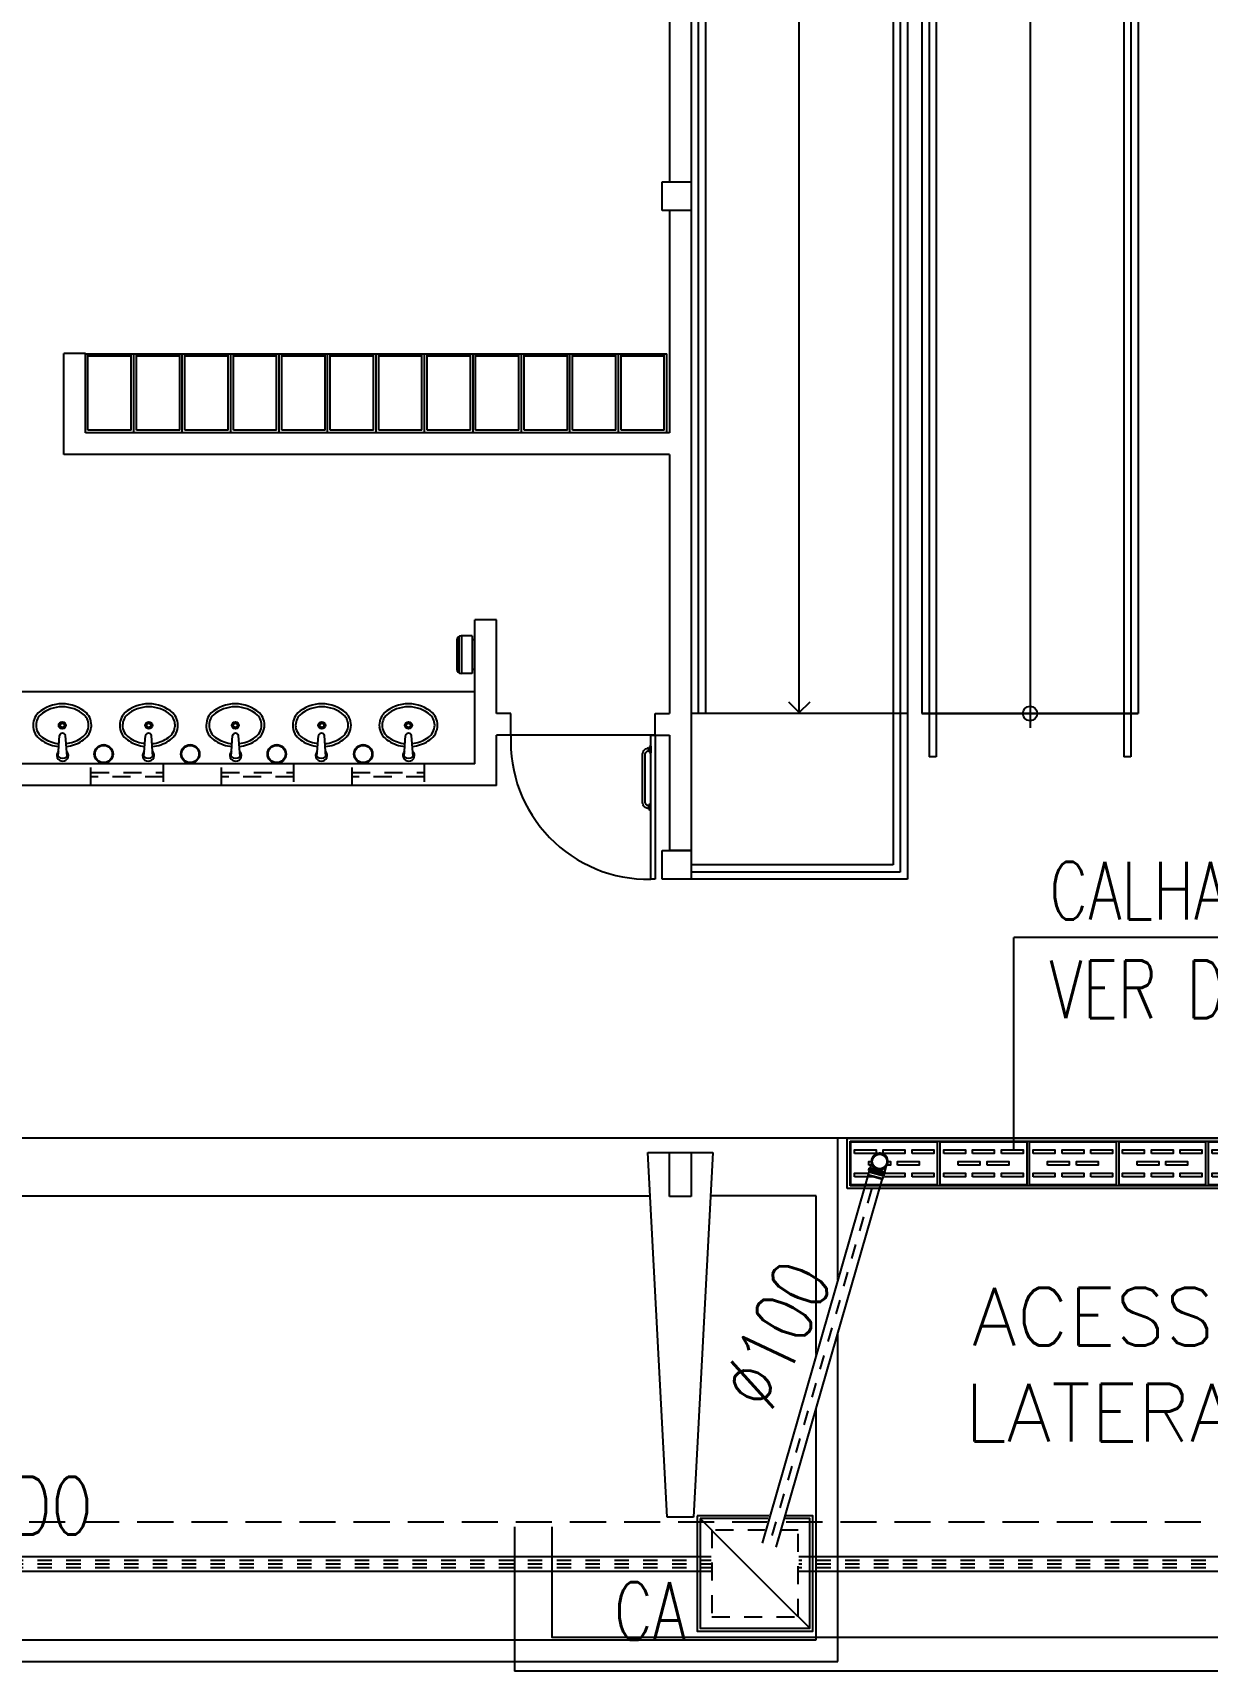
# Model space of a CAD drawing. Header units: inches. Extents: x 542650 to 544515, y 9574150 to 9574595.
# Drawn here: x 542795.55 to 542803.69, y 9574225.15 to 9574236.51 of the extents above; entities that cross this region are included whole.
import ezdxf
from ezdxf.enums import TextEntityAlignment as Align

# ---------------------------------------------------------------- set-up
doc = ezdxf.new("R2010")
doc.units = ezdxf.units.IN
doc.header["$MEASUREMENT"] = 0
for name, pattern in [('ACAD_ISO07W100', [3, 0, -3]), ('DASHDOT', [1, 0.5, -0.25, 0, -0.25]), ('HIDDEN', [0.375, 0.25, -0.125]), ('HIDDEN2', [0.1875, 0.125, -0.0625])]:
    doc.linetypes.add(name, pattern=pattern)
for name, color, linetype in [('EIXO', 8, 'Continuous'), ('I-ARQ', 8, 'Continuous'), ('I-NORMO_ARQ', 8, 'Continuous'), ('I-NORMO_INST', 4, 'Continuous'), ('I-PLUVIAL', 90, 'Continuous'), ('TINTERNO', 8, 'Continuous')]:
    doc.layers.add(name, color=color, linetype=linetype)
doc.styles.add('25', font='ROMANS.SHX', dxfattribs={"width": 0.7, "height": 0.05})
doc.styles.add('50', font='ROMANS.SHX', dxfattribs={"width": 0.7, "height": 0.1})
doc.styles.add('ROMANS', font='romans', dxfattribs={"height": 0.2})

# ---------------------------------------------------------------- blocks, each defined once
blk = doc.blocks.new('_Open90')
at = {"color": 0, "linetype": 'ByBlock', "lineweight": -2}
for p, q in [((0, 0), (-1, 0)), ((-0.5, 0.5), (0, 0)), ((0, 0), (-0.5, -0.5))]:
    blk.add_line(p, q, dxfattribs=at)
blk = doc.blocks.new('*U49')
at = {"color": 2}
blk.add_wipeout([(-58.931, 0.053), (1.716, 0.053), (1.716, -0.053), (-58.931, -0.053)], dxfattribs=at)
for p, q in [((-58.931, 0.05), (1.716, 0.05)), ((-58.931, -0.05), (1.716, -0.05))]:
    blk.add_line(p, q)
at = {"color": 8, "linetype": 'ACAD_ISO07W100', "ltscale": 0.01}
for p, q in [((-58.931, 0.026), (1.716, 0.026)), ((-58.931, 0), (1.716, 0)), ((-58.931, -0.026), (1.716, -0.026))]:
    blk.add_line(p, q, dxfattribs=at)
blk = doc.blocks.new('CA')
at = {"color": 2, "ltscale": 0.5}
blk.add_wipeout([(-0.302, 0.29575), (-0.302, -0.30825), (0.302, -0.30825), (0.302, 0.29575)], dxfattribs=at)
at = {"color": 8, "ltscale": 0.5}
blk.add_line((-0.38, 0.37375), (0.38, -0.38625), dxfattribs=at)
at = {"ltscale": 0.5}
blk.add_lwpolyline([(-0.4, 0.39375), (-0.4, -0.40625), (0.4, -0.40625), (0.4, 0.39375)], close=True, dxfattribs=at)
at = {"color": 8, "ltscale": 0.5}
blk.add_lwpolyline([(-0.38, 0.37375), (-0.38, -0.38625), (0.38, -0.38625), (0.38, 0.37375)], close=True, dxfattribs=at)
at = {"color": 8, "linetype": 'HIDDEN', "ltscale": 0.5}
blk.add_lwpolyline([(-0.3, 0.29375), (-0.3, -0.30625), (0.3, -0.30625), (0.3, 0.29375)], close=True, dxfattribs=at)
blk = doc.blocks.new('*U123')
at = {"color": 2}
blk.add_wipeout([(0.05, -0.028), (-1.307, -2.442), (-1.406, -2.387), (-0.05, 0.028)], dxfattribs=at)
for p, q in [((-0.044, 0.024), (-1.4, -2.39)), ((0.044, -0.024), (-1.313, -2.439))]:
    blk.add_line(p, q)
at = {"layer": 'EIXO', "linetype": 'DASHDOT', "ltscale": 0.01}
blk.add_line((0, 0), (-1.356, -2.414), dxfattribs=at)
blk = doc.blocks.new('A$C162F389C')
at = {"layer": 'I-PLUVIAL'}
for p, q in [((0.3, 0.6), (0, 0.6)), ((0, 0.6), (0, 0)), ((0.3, 0), (0.3, 0.6)), ((0, 0), (0.3, 0))]:
    blk.add_line(p, q, dxfattribs=at)
for points in [[(0.081, 0.575), (0.056, 0.575), (0.056, 0.425), (0.081, 0.425)], [(0.244, 0.575), (0.219, 0.575), (0.219, 0.425), (0.244, 0.425)], [(0.163, 0.475), (0.138, 0.475), (0.138, 0.325), (0.163, 0.325)], [(0.081, 0.375), (0.056, 0.375), (0.056, 0.225), (0.081, 0.225)], [(0.244, 0.375), (0.219, 0.375), (0.219, 0.225), (0.244, 0.225)], [(0.163, 0.275), (0.138, 0.275), (0.138, 0.125), (0.163, 0.125)], [(0.081, 0.175), (0.056, 0.175), (0.056, 0.025), (0.081, 0.025)], [(0.244, 0.175), (0.219, 0.175), (0.219, 0.025), (0.244, 0.025)]]:
    blk.add_lwpolyline(points, close=True, dxfattribs=at)
blk = doc.blocks.new('A$C018D0CBD')
at = {"layer": 'I-ARQ'}
for p, q in [((0.35, 5.61), (0, 5.61)), ((0, 5.61), (0, 1.859)), ((0.33, 5.59), (0.02, 5.59)), ((0.02, 5.59), (0.02, 1.879)), ((0.33, 1.879), (0.33, 5.59)), ((0.35, 1.859), (0.35, 5.61)), ((0.35, 1.859), (0, 1.859)), ((0.33, 1.879), (0.02, 1.879))]:
    blk.add_line(p, q, dxfattribs=at)
at = {"color": 2}
for p in [(0.025, 4.985), (0.025, 4.365), (0.025, 3.745), (0.025, 3.125), (0.025, 2.505), (0.025, 1.885)]:
    blk.add_blockref('A$C162F389C', p, dxfattribs=at)
blk = doc.blocks.new('J90100SR')
at = {"color": 1, "style": '25', "flags": 1}
blk.add_attdef('MARCA', text='', height=0.05, dxfattribs=at).set_placement((0, -0.188), align=Align.CENTER)
at = {"color": 2}
blk.add_wipeout([(0.082, 0.063), (0.082, 0.058), (0.093, 0.058), (0.093, 0.058), (0.113, 0.058), (0.113, 0.053), (0.113, -0.053), (0.113, -0.058), (0.093, -0.058), (0.093, -0.058), (0.082, -0.058), (0.082, -0.063), (0.061, -0.063), (0.061, -0.058), (0.055, -0.058), (0.055, -0.056), (0.028, -0.056), (0.022, -0.059), (0.016, -0.061), (0.005, -0.062), (-0.005, -0.062), (-0.012, -0.061), (-0.023, -0.058), (-0.034, -0.052), (-0.042, -0.046), (-0.047, -0.042), (-0.052, -0.035), (-0.055, -0.03), (-0.058, -0.023), (-0.061, -0.015), (-0.062, -0.008), (-0.063, 0), (-0.062, 0.008), (-0.061, 0.015), (-0.059, 0.021), (-0.056, 0.029), (-0.051, 0.036), (-0.044, 0.044), (-0.036, 0.051), (-0.03, 0.055), (-0.023, 0.058), (-0.016, 0.061), (-0.006, 0.062), (0.003, 0.063), (0.012, 0.062), (0.021, 0.059), (0.028, 0.056), (0.055, 0.056), (0.055, 0.058), (0.061, 0.058), (0.061, 0.063)], dxfattribs=at)
for p, q in [((0.027, 0.051), (0.06, 0.051)), ((0.06, -0.053), (0.06, 0.053)), ((0.06, 0.053), (0.064, 0.053)), ((0.066, 0.057), (0.065, 0.054)), ((0.067, 0.058), (0.077, 0.058)), ((0.067, -0.057), (0.067, 0.057)), ((0.077, -0.057), (0.077, 0.057)), ((0.078, 0.057), (0.078, 0.054)), ((0.079, 0.053), (0.091, 0.053)), ((0.091, 0.053), (0.091, 0.053)), ((0.111, 0.053), (0.091, 0.053)), ((0.111, 0.053), (0.113, 0.051)), ((0.113, -0.051), (0.113, 0.051)), ((0.027, -0.051), (0.06, -0.051)), ((0.06, -0.053), (0.064, -0.053)), ((0.066, -0.057), (0.065, -0.054)), ((0.067, -0.058), (0.077, -0.058)), ((0.078, -0.057), (0.078, -0.054)), ((0.079, -0.053), (0.091, -0.053)), ((0.091, -0.053), (0.091, -0.053)), ((0.091, -0.053), (0.111, -0.053)), ((0.111, -0.053), (0.113, -0.051))]:
    blk.add_line(p, q)
blk.add_circle((0, 0), 0.0533)
for centre, radius, start, end in [((0, 0), 0.0577, 61.785, 298.215), ((0, 0), 0.0577, 298.215, 61.785), ((0.064, 0.054), 0.001, 270, 345), ((0.067, 0.057), 0.001, 90, 165), ((0.077, 0.057), 0.001, 5, 90), ((0.079, 0.054), 0.001, 185, 270), ((0.064, -0.054), 0.001, 15, 90), ((0.067, -0.057), 0.001, 195, 270), ((0.077, -0.057), 0.001, 270, 355), ((0.079, -0.054), 0.001, 90, 175)]:
    blk.add_arc(centre, radius, start, end)
at = {"layer": 'TINTERNO'}
for p, q in [((0.06, -0.051), (0.06, 0.051)), ((0.065, -0.053), (0.065, 0.053)), ((0.078, -0.053), (0.078, 0.053)), ((0.091, 0.053), (0.091, -0.053)), ((0.091, 0.053), (0.091, -0.053)), ((0.111, 0.053), (0.111, -0.053))]:
    blk.add_line(p, q, dxfattribs=at)
blk.add_circle((0, 0), 0.0511, dxfattribs=at)
at = {"color": 1, "style": '25', "flags": 1}
blk.add_attdef('DESCRICAO', text='', height=0.05, dxfattribs=at).set_placement((0, -0.109), align=Align.CENTER)

msp = doc.modelspace()

# ---------------------------------------------------------------- linework, layer by layer
at = {"layer": 'I-ARQ'}
for p, q in [((542803.166, 9574249.738), (542803.166, 9574231.488)), ((542803.166, 9574249.738), (542803.166, 9574231.488)), ((542803.116, 9574249.688), (542803.116, 9574231.488)), ((542803.116, 9574249.688), (542803.116, 9574231.488)), ((542800.166, 9574248.588), (542800.166, 9574231.788)), ((542800.166, 9574248.588), (542800.166, 9574231.788)), ((542800.216, 9574248.588), (542800.216, 9574231.788)), ((542800.216, 9574248.588), (542800.216, 9574231.788)), ((542801.516, 9574248.688), (542801.516, 9574230.738)), ((542801.516, 9574248.688), (542801.516, 9574230.738)), ((542801.566, 9574248.638), (542801.566, 9574230.688)), ((542801.566, 9574248.638), (542801.566, 9574230.688)), ((542801.616, 9574248.588), (542801.616, 9574230.638)), ((542801.616, 9574248.588), (542801.616, 9574230.638)), ((542801.716, 9574248.588), (542801.716, 9574231.788)), ((542801.716, 9574248.588), (542801.716, 9574231.788)), ((542801.766, 9574248.638), (542801.766, 9574231.488)), ((542801.766, 9574248.638), (542801.766, 9574231.488)), ((542801.816, 9574248.688), (542801.816, 9574231.488)), ((542801.816, 9574248.688), (542801.816, 9574231.488)), ((542803.216, 9574248.588), (542803.216, 9574231.788)), ((542803.216, 9574248.588), (542803.216, 9574231.788)), ((542799.966, 9574240.113), (542799.966, 9574235.476)), ((542800.116, 9574240.113), (542800.116, 9574235.476)), ((542799.916, 9574235.276), (542799.916, 9574235.476)), ((542799.916, 9574235.476), (542800.116, 9574235.476)), ((542799.916, 9574235.276), (542799.916, 9574235.476)), ((542799.916, 9574235.476), (542800.116, 9574235.476)), ((542800.116, 9574235.476), (542800.116, 9574235.276)), ((542800.116, 9574235.476), (542800.116, 9574235.276)), ((542800.116, 9574235.276), (542799.916, 9574235.276)), ((542800.116, 9574235.276), (542799.916, 9574235.276)), ((542799.966, 9574235.276), (542799.966, 9574233.734)), ((542800.116, 9574235.276), (542800.116, 9574230.838)), ((542795.766, 9574233.584), (542795.766, 9574234.284)), ((542795.916, 9574234.284), (542795.766, 9574234.284)), ((542795.916, 9574233.734), (542795.916, 9574234.284)), ((542795.916, 9574233.734), (542795.916, 9574234.282)), ((542795.916, 9574234.282), (542796.234, 9574234.282)), ((542795.934, 9574233.752), (542795.934, 9574234.282)), ((542796.234, 9574234.282), (542796.252, 9574234.282)), ((542796.234, 9574233.752), (542796.234, 9574234.282)), ((542796.252, 9574233.734), (542796.252, 9574234.282)), ((542796.252, 9574233.734), (542796.252, 9574234.282)), ((542796.252, 9574234.282), (542796.57, 9574234.282)), ((542796.27, 9574233.752), (542796.27, 9574234.282)), ((542796.57, 9574234.282), (542796.588, 9574234.282)), ((542796.57, 9574233.752), (542796.57, 9574234.282)), ((542796.588, 9574233.734), (542796.588, 9574234.282)), ((542796.588, 9574234.282), (542796.906, 9574234.282)), ((542796.588, 9574233.734), (542796.588, 9574234.282)), ((542796.606, 9574233.752), (542796.606, 9574234.282)), ((542796.906, 9574234.282), (542796.924, 9574234.282)), ((542796.906, 9574233.752), (542796.906, 9574234.282)), ((542796.924, 9574233.734), (542796.924, 9574234.282)), ((542796.924, 9574234.282), (542797.242, 9574234.282)), ((542796.924, 9574233.734), (542796.924, 9574234.282)), ((542796.942, 9574233.752), (542796.942, 9574234.282)), ((542797.242, 9574234.282), (542797.26, 9574234.282)), ((542797.242, 9574233.752), (542797.242, 9574234.282)), ((542797.26, 9574233.734), (542797.26, 9574234.282)), ((542797.26, 9574234.282), (542797.578, 9574234.282)), ((542797.26, 9574233.734), (542797.26, 9574234.282)), ((542797.278, 9574233.752), (542797.278, 9574234.282)), ((542797.578, 9574234.282), (542797.596, 9574234.282)), ((542797.578, 9574233.752), (542797.578, 9574234.282)), ((542797.596, 9574233.734), (542797.596, 9574234.282)), ((542797.596, 9574234.282), (542797.914, 9574234.282)), ((542797.596, 9574233.734), (542797.596, 9574234.282)), ((542797.614, 9574233.752), (542797.614, 9574234.282)), ((542797.914, 9574234.282), (542797.932, 9574234.282)), ((542797.914, 9574233.752), (542797.914, 9574234.282)), ((542797.932, 9574233.734), (542797.932, 9574234.282)), ((542797.932, 9574234.282), (542798.25, 9574234.282)), ((542797.932, 9574233.734), (542797.932, 9574234.282)), ((542797.95, 9574233.752), (542797.95, 9574234.282)), ((542798.25, 9574234.282), (542798.268, 9574234.282)), ((542798.25, 9574233.752), (542798.25, 9574234.282)), ((542798.268, 9574233.734), (542798.268, 9574234.282)), ((542798.268, 9574234.282), (542798.586, 9574234.282)), ((542798.268, 9574233.734), (542798.268, 9574234.282)), ((542798.286, 9574233.752), (542798.286, 9574234.282)), ((542798.586, 9574234.282), (542798.604, 9574234.282)), ((542798.586, 9574233.752), (542798.586, 9574234.282)), ((542798.604, 9574233.734), (542798.604, 9574234.282)), ((542798.604, 9574234.282), (542798.922, 9574234.282)), ((542798.604, 9574233.734), (542798.604, 9574234.282)), ((542798.622, 9574233.752), (542798.622, 9574234.282)), ((542798.922, 9574234.282), (542798.94, 9574234.282)), ((542798.922, 9574233.752), (542798.922, 9574234.282)), ((542798.94, 9574233.734), (542798.94, 9574234.282)), ((542798.94, 9574234.282), (542799.258, 9574234.282)), ((542798.94, 9574233.734), (542798.94, 9574234.282)), ((542798.958, 9574233.752), (542798.958, 9574234.282)), ((542799.258, 9574234.282), (542799.276, 9574234.282)), ((542799.258, 9574233.752), (542799.258, 9574234.282)), ((542799.276, 9574233.734), (542799.276, 9574234.282)), ((542799.276, 9574234.282), (542799.594, 9574234.282)), ((542799.276, 9574233.734), (542799.276, 9574234.282)), ((542799.294, 9574233.752), (542799.294, 9574234.282)), ((542799.594, 9574234.282), (542799.612, 9574234.282)), ((542799.594, 9574233.752), (542799.594, 9574234.282)), ((542799.612, 9574233.734), (542799.612, 9574234.282)), ((542799.612, 9574234.282), (542799.93, 9574234.282)), ((542799.612, 9574233.734), (542799.612, 9574234.282)), ((542799.63, 9574233.752), (542799.63, 9574234.282)), ((542799.93, 9574234.282), (542799.948, 9574234.282)), ((542799.93, 9574233.752), (542799.93, 9574234.282)), ((542799.948, 9574233.734), (542799.948, 9574234.282)), ((542799.966, 9574233.734), (542795.916, 9574233.734)), ((542796.252, 9574233.734), (542795.916, 9574233.734)), ((542796.234, 9574233.752), (542795.934, 9574233.752)), ((542796.588, 9574233.734), (542796.252, 9574233.734)), ((542796.57, 9574233.752), (542796.27, 9574233.752)), ((542796.924, 9574233.734), (542796.588, 9574233.734)), ((542796.906, 9574233.752), (542796.606, 9574233.752)), ((542797.26, 9574233.734), (542796.924, 9574233.734)), ((542797.242, 9574233.752), (542796.942, 9574233.752)), ((542797.596, 9574233.734), (542797.26, 9574233.734)), ((542797.578, 9574233.752), (542797.278, 9574233.752)), ((542797.932, 9574233.734), (542797.596, 9574233.734)), ((542797.914, 9574233.752), (542797.614, 9574233.752)), ((542798.268, 9574233.734), (542797.932, 9574233.734)), ((542798.25, 9574233.752), (542797.95, 9574233.752)), ((542798.604, 9574233.734), (542798.268, 9574233.734)), ((542798.586, 9574233.752), (542798.286, 9574233.752)), ((542798.94, 9574233.734), (542798.604, 9574233.734)), ((542798.922, 9574233.752), (542798.622, 9574233.752)), ((542799.276, 9574233.734), (542798.94, 9574233.734)), ((542799.258, 9574233.752), (542798.958, 9574233.752)), ((542799.612, 9574233.734), (542799.276, 9574233.734)), ((542799.594, 9574233.752), (542799.294, 9574233.752)), ((542799.948, 9574233.734), (542799.612, 9574233.734)), ((542799.93, 9574233.752), (542799.63, 9574233.752)), ((542799.966, 9574233.584), (542795.766, 9574233.584)), ((542799.966, 9574233.584), (542799.966, 9574231.788)), ((542798.766, 9574232.438), (542798.616, 9574232.438)), ((542798.616, 9574231.438), (542798.616, 9574232.438)), ((542798.766, 9574232.438), (542798.616, 9574232.438)), ((542798.616, 9574231.438), (542798.616, 9574232.438)), ((542798.766, 9574231.788), (542798.766, 9574232.438)), ((542798.766, 9574231.788), (542798.766, 9574232.438)), ((542798.616, 9574231.938), (542794.726, 9574231.938)), ((542798.866, 9574231.788), (542798.766, 9574231.788)), ((542798.866, 9574231.788), (542798.766, 9574231.788)), ((542798.866, 9574231.638), (542798.866, 9574231.788)), ((542798.866, 9574231.638), (542798.866, 9574231.788)), ((542799.866, 9574231.638), (542799.866, 9574231.788)), ((542799.866, 9574231.788), (542799.966, 9574231.788)), ((542801.616, 9574231.788), (542800.116, 9574231.788)), ((542801.616, 9574231.788), (542800.116, 9574231.788)), ((542801.716, 9574231.788), (542803.216, 9574231.788)), ((542803.216, 9574231.788), (542801.716, 9574231.788)), ((542801.716, 9574231.788), (542803.216, 9574231.788)), ((542803.216, 9574231.788), (542801.716, 9574231.788)), ((542795.727, 9574231.49), (542795.736, 9574231.636)), ((542795.789, 9574231.49), (542795.778, 9574231.636)), ((542796.322, 9574231.49), (542796.333, 9574231.636)), ((542796.384, 9574231.49), (542796.375, 9574231.636)), ((542796.927, 9574231.49), (542796.936, 9574231.636)), ((542796.989, 9574231.49), (542796.978, 9574231.636)), ((542797.522, 9574231.49), (542797.533, 9574231.636)), ((542797.584, 9574231.49), (542797.575, 9574231.636)), ((542798.127, 9574231.49), (542798.136, 9574231.636)), ((542798.189, 9574231.49), (542798.178, 9574231.636)), ((542798.766, 9574231.288), (542798.766, 9574231.638)), ((542798.866, 9574231.638), (542798.766, 9574231.638)), ((542798.766, 9574231.288), (542798.766, 9574231.638)), ((542798.866, 9574231.638), (542798.766, 9574231.638)), ((542799.866, 9574231.638), (542798.866, 9574231.638)), ((542799.836, 9574230.638), (542799.836, 9574231.638)), ((542799.836, 9574231.638), (542799.866, 9574231.638)), ((542799.866, 9574231.638), (542799.966, 9574231.638)), ((542799.866, 9574231.638), (542799.866, 9574230.638)), ((542799.966, 9574231.638), (542799.966, 9574230.838)), ((542798.616, 9574231.438), (542794.696, 9574231.438)), ((542798.616, 9574231.438), (542794.696, 9574231.438)), ((542801.816, 9574231.488), (542801.766, 9574231.488)), ((542801.816, 9574231.488), (542801.766, 9574231.488)), ((542803.166, 9574231.488), (542803.116, 9574231.488)), ((542803.166, 9574231.488), (542803.116, 9574231.488)), ((542798.766, 9574231.288), (542794.846, 9574231.288)), ((542798.766, 9574231.288), (542794.846, 9574231.288)), ((542799.916, 9574230.638), (542799.916, 9574230.838)), ((542799.916, 9574230.838), (542800.116, 9574230.838)), ((542799.916, 9574230.638), (542799.916, 9574230.838)), ((542799.916, 9574230.838), (542800.116, 9574230.838)), ((542800.116, 9574230.838), (542799.966, 9574230.838)), ((542800.116, 9574230.838), (542799.966, 9574230.838)), ((542800.116, 9574230.838), (542800.116, 9574230.638)), ((542800.116, 9574230.838), (542800.116, 9574230.638)), ((542799.866, 9574230.638), (542799.836, 9574230.638)), ((542800.116, 9574230.638), (542799.916, 9574230.638)), ((542800.116, 9574230.638), (542799.916, 9574230.638)), ((542801.516, 9574230.738), (542800.116, 9574230.738)), ((542801.516, 9574230.738), (542800.116, 9574230.738)), ((542801.566, 9574230.688), (542800.116, 9574230.688)), ((542801.566, 9574230.688), (542800.116, 9574230.688)), ((542801.616, 9574230.638), (542800.116, 9574230.638)), ((542801.616, 9574230.638), (542800.116, 9574230.638)), ((542801.133, 9574228.843), (542786.949, 9574228.843)), ((542804.949, 9574228.843), (542801.133, 9574228.843)), ((542799.949, 9574226.213), (542799.816, 9574228.743)), ((542799.816, 9574228.743), (542800.266, 9574228.743)), ((542799.869, 9574228.743), (542799.869, 9574228.743)), ((542799.966, 9574228.439), (542799.966, 9574228.743)), ((542799.966, 9574228.743), (542800.116, 9574228.743)), ((542800.116, 9574228.739), (542800.116, 9574228.439)), ((542800.266, 9574228.743), (542800.133, 9574226.213)), ((542794.25, 9574228.443), (542799.832, 9574228.443)), ((542800.116, 9574228.439), (542799.966, 9574228.439)), ((542800.983, 9574228.443), (542800.25, 9574228.443)), ((542800.133, 9574226.213), (542799.949, 9574226.213)), ((542787.099, 9574225.363), (542800.983, 9574225.363)), ((542786.949, 9574225.213), (542801.133, 9574225.213)), ((542850.326, 9574225.146), (542798.892, 9574225.146))]:
    msp.add_line(p, q, dxfattribs=at)
at = {"layer": 'I-ARQ', "linetype": 'HIDDEN2'}
for p, q in [((542795.955, 9574231.288), (542795.955, 9574231.438)), ((542796.455, 9574231.438), (542796.455, 9574231.288)), ((542796.86, 9574231.288), (542796.86, 9574231.438)), ((542797.36, 9574231.438), (542797.36, 9574231.288)), ((542797.765, 9574231.288), (542797.765, 9574231.438)), ((542798.265, 9574231.438), (542798.265, 9574231.288)), ((542795.955, 9574231.378), (542796.455, 9574231.378)), ((542796.455, 9574231.348), (542795.955, 9574231.348)), ((542796.86, 9574231.378), (542797.36, 9574231.378)), ((542797.36, 9574231.348), (542796.86, 9574231.348)), ((542797.765, 9574231.378), (542798.265, 9574231.378)), ((542798.265, 9574231.348), (542797.765, 9574231.348))]:
    msp.add_line(p, q, dxfattribs=at)
at = {"layer": 'I-ARQ', "linetype": 'HIDDEN'}
msp.add_line((542785.776, 9574226.181), (542850.326, 9574226.181), dxfattribs=at)
at = {"layer": 'I-ARQ'}
for points in [[(542800.866, 9574231.944), (542800.866, 9574239.688)], [(542800.866, 9574231.944), (542800.866, 9574239.688)], [(542802.466, 9574239.438), (542802.466, 9574231.688)], [(542802.466, 9574239.438), (542802.466, 9574231.688)], [(542796.234, 9574234.267), (542795.934, 9574234.267)], [(542796.57, 9574234.267), (542796.27, 9574234.267)], [(542796.906, 9574234.267), (542796.606, 9574234.267)], [(542797.242, 9574234.267), (542796.942, 9574234.267)], [(542797.578, 9574234.267), (542797.278, 9574234.267)], [(542797.914, 9574234.267), (542797.614, 9574234.267)], [(542798.25, 9574234.267), (542797.95, 9574234.267)], [(542798.586, 9574234.267), (542798.286, 9574234.267)], [(542798.922, 9574234.267), (542798.622, 9574234.267)], [(542799.258, 9574234.267), (542798.958, 9574234.267)], [(542799.594, 9574234.267), (542799.294, 9574234.267)], [(542799.93, 9574234.267), (542799.63, 9574234.267)], [(542799.787, 9574231.53), (542799.793, 9574231.537)], [(542799.793, 9574231.537), (542799.8, 9574231.542)], [(542799.8, 9574231.542), (542799.808, 9574231.546)], [(542799.808, 9574231.546), (542799.813, 9574231.547)], [(542799.818, 9574231.548), (542799.813, 9574231.547)], [(542799.818, 9574231.548), (542799.824, 9574231.548)], [(542799.824, 9574231.549), (542799.825, 9574231.55)], [(542799.824, 9574231.528), (542799.824, 9574231.549)], [(542799.824, 9574231.549), (542799.824, 9574231.549)], [(542799.825, 9574231.527), (542799.825, 9574231.55)], [(542799.825, 9574231.55), (542799.828, 9574231.55)], [(542799.825, 9574231.55), (542799.825, 9574231.55)], [(542799.829, 9574231.561), (542799.828, 9574231.56)], [(542799.828, 9574231.56), (542799.828, 9574231.539)], [(542799.828, 9574231.539), (542799.836, 9574231.539)], [(542799.828, 9574231.538), (542799.828, 9574231.517)], [(542799.828, 9574231.538), (542799.836, 9574231.538)], [(542799.83, 9574231.561), (542799.829, 9574231.561)], [(542799.829, 9574231.561), (542799.829, 9574231.561)], [(542799.83, 9574231.561), (542799.836, 9574231.561)], [(542799.834, 9574231.539), (542799.834, 9574231.538)], [(542799.836, 9574231.561), (542799.836, 9574231.516)], [(542799.78, 9574231.506), (542799.781, 9574231.514)], [(542799.78, 9574231.171), (542799.78, 9574231.506)], [(542799.781, 9574231.514), (542799.783, 9574231.522)], [(542799.783, 9574231.522), (542799.787, 9574231.53)], [(542799.798, 9574231.506), (542799.799, 9574231.512)], [(542799.798, 9574231.171), (542799.798, 9574231.506)], [(542799.799, 9574231.512), (542799.801, 9574231.517)], [(542799.801, 9574231.517), (542799.804, 9574231.521)], [(542799.804, 9574231.521), (542799.808, 9574231.525)], [(542799.808, 9574231.525), (542799.812, 9574231.527)], [(542799.812, 9574231.527), (542799.816, 9574231.529)], [(542799.816, 9574231.529), (542799.819, 9574231.529)], [(542799.819, 9574231.529), (542799.824, 9574231.529)], [(542799.825, 9574231.527), (542799.824, 9574231.528)], [(542799.824, 9574231.528), (542799.824, 9574231.528)], [(542799.825, 9574231.527), (542799.828, 9574231.527)], [(542799.825, 9574231.527), (542799.825, 9574231.527)], [(542799.828, 9574231.517), (542799.829, 9574231.516)], [(542799.829, 9574231.516), (542799.829, 9574231.516)], [(542799.829, 9574231.516), (542799.83, 9574231.516)], [(542799.83, 9574231.516), (542799.836, 9574231.516)], [(542799.781, 9574231.163), (542799.78, 9574231.171)], [(542799.783, 9574231.155), (542799.781, 9574231.163)], [(542799.787, 9574231.148), (542799.783, 9574231.155)], [(542799.793, 9574231.141), (542799.787, 9574231.148)], [(542799.8, 9574231.136), (542799.793, 9574231.141)], [(542799.799, 9574231.166), (542799.798, 9574231.171)], [(542799.801, 9574231.161), (542799.799, 9574231.166)], [(542799.808, 9574231.132), (542799.8, 9574231.136)], [(542799.804, 9574231.156), (542799.801, 9574231.161)], [(542799.808, 9574231.152), (542799.804, 9574231.156)], [(542799.814, 9574231.15), (542799.808, 9574231.152)], [(542799.816, 9574231.13), (542799.808, 9574231.132)], [(542799.819, 9574231.148), (542799.814, 9574231.15)], [(542799.824, 9574231.13), (542799.816, 9574231.13)], [(542799.819, 9574231.148), (542799.824, 9574231.148)], [(542799.824, 9574231.149), (542799.824, 9574231.15)], [(542799.824, 9574231.15), (542799.825, 9574231.15)], [(542799.824, 9574231.129), (542799.824, 9574231.149)], [(542799.825, 9574231.128), (542799.824, 9574231.129)], [(542799.824, 9574231.129), (542799.824, 9574231.129)], [(542799.825, 9574231.128), (542799.825, 9574231.15)], [(542799.825, 9574231.15), (542799.828, 9574231.15)], [(542799.825, 9574231.15), (542799.825, 9574231.15)], [(542799.825, 9574231.128), (542799.828, 9574231.128)], [(542799.825, 9574231.128), (542799.825, 9574231.128)], [(542799.828, 9574231.161), (542799.829, 9574231.162)], [(542799.828, 9574231.139), (542799.828, 9574231.161)], [(542799.828, 9574231.139), (542799.836, 9574231.139)], [(542799.828, 9574231.118), (542799.828, 9574231.138)], [(542799.828, 9574231.138), (542799.836, 9574231.138)], [(542799.829, 9574231.117), (542799.828, 9574231.118)], [(542799.829, 9574231.162), (542799.829, 9574231.162)], [(542799.829, 9574231.162), (542799.83, 9574231.162)], [(542799.83, 9574231.116), (542799.829, 9574231.117)], [(542799.829, 9574231.117), (542799.829, 9574231.117)], [(542799.83, 9574231.162), (542799.836, 9574231.162)], [(542799.83, 9574231.116), (542799.836, 9574231.116)], [(542799.834, 9574231.138), (542799.834, 9574231.139)], [(542799.836, 9574231.116), (542799.836, 9574231.162)]]:
    msp.add_lwpolyline(points, dxfattribs=at)
for centre, radius in [((542802.466, 9574231.788), 0.05), ((542802.466, 9574231.788), 0.05), ((542795.756, 9574231.706), 0.0248), ((542795.756, 9574231.706), 0.0188), ((542795.756, 9574231.706), 0.0146), ((542796.356, 9574231.706), 0.0248), ((542796.356, 9574231.706), 0.0188), ((542796.356, 9574231.706), 0.0146), ((542796.956, 9574231.706), 0.0248), ((542796.956, 9574231.706), 0.0188), ((542796.956, 9574231.706), 0.0146), ((542797.556, 9574231.706), 0.0248), ((542797.556, 9574231.706), 0.0188), ((542797.556, 9574231.706), 0.0146), ((542798.156, 9574231.706), 0.0248), ((542798.156, 9574231.706), 0.0188), ((542798.156, 9574231.706), 0.0146)]:
    msp.add_circle(centre, radius, dxfattribs=at)
at = {"layer": 'I-ARQ', "linetype": 'Continuous', "ltscale": 2.5}
for centre, radius in [((542796.043, 9574231.507), 0.065), ((542796.043, 9574231.507), 0.0599), ((542796.643, 9574231.507), 0.065), ((542796.643, 9574231.507), 0.0599), ((542797.243, 9574231.507), 0.065), ((542797.243, 9574231.507), 0.0599), ((542797.843, 9574231.507), 0.065), ((542797.843, 9574231.507), 0.0599)]:
    msp.add_circle(centre, radius, dxfattribs=at)
at = {"layer": 'I-ARQ'}
for centre, radius, start, end in [((542795.677, 9574231.706), 0.123, 135.6181, 185.5476), ((542795.677, 9574231.706), 0.103, 135.9979, 185.422), ((542795.754, 9574231.606), 0.249, 89.5162, 131.6756), ((542795.754, 9574231.606), 0.228, 89.5162, 131.4959), ((542795.758, 9574231.606), 0.249, 48.3244, 90.4838), ((542795.758, 9574231.606), 0.228, 48.5041, 90.4838), ((542795.835, 9574231.706), 0.103, 354.578, 44.0021), ((542795.835, 9574231.706), 0.123, 354.4524, 44.3819), ((542796.277, 9574231.706), 0.123, 135.6181, 185.5476), ((542796.277, 9574231.706), 0.103, 135.9979, 185.422), ((542796.354, 9574231.606), 0.249, 89.5162, 131.6756), ((542796.354, 9574231.606), 0.228, 89.5162, 131.4959), ((542796.358, 9574231.606), 0.249, 48.3244, 90.4838), ((542796.358, 9574231.606), 0.228, 48.5041, 90.4838), ((542796.435, 9574231.706), 0.103, 354.578, 44.0021), ((542796.435, 9574231.706), 0.123, 354.4524, 44.3819), ((542796.877, 9574231.706), 0.123, 135.6181, 185.5476), ((542796.877, 9574231.706), 0.103, 135.9979, 185.422), ((542796.954, 9574231.606), 0.249, 89.5162, 131.6756), ((542796.954, 9574231.606), 0.228, 89.5162, 131.4959), ((542796.958, 9574231.606), 0.249, 48.3244, 90.4838), ((542796.958, 9574231.606), 0.228, 48.5041, 90.4838), ((542797.035, 9574231.706), 0.103, 354.578, 44.0021), ((542797.035, 9574231.706), 0.123, 354.4524, 44.3819), ((542797.477, 9574231.706), 0.123, 135.6181, 185.5476), ((542797.477, 9574231.706), 0.103, 135.9979, 185.422), ((542797.554, 9574231.606), 0.249, 89.5162, 131.6756), ((542797.554, 9574231.606), 0.228, 89.5162, 131.4959), ((542797.558, 9574231.606), 0.249, 48.3244, 90.4838), ((542797.558, 9574231.606), 0.228, 48.5041, 90.4838), ((542797.635, 9574231.706), 0.103, 354.578, 44.0021), ((542797.635, 9574231.706), 0.123, 354.4524, 44.3819), ((542798.077, 9574231.706), 0.123, 135.6181, 185.5476), ((542798.077, 9574231.706), 0.103, 135.9979, 185.422), ((542798.154, 9574231.606), 0.249, 89.5162, 131.6756), ((542798.154, 9574231.606), 0.228, 89.5162, 131.4959), ((542798.158, 9574231.606), 0.249, 48.3244, 90.4838), ((542798.158, 9574231.606), 0.228, 48.5041, 90.4838), ((542798.235, 9574231.706), 0.103, 354.578, 44.0021), ((542798.235, 9574231.706), 0.123, 354.4524, 44.3819), ((542795.682, 9574231.709), 0.129, 186.8233, 215.4768), ((542795.682, 9574231.709), 0.109, 186.9427, 215.1953), ((542795.757, 9574231.628), 0.0225, 22.02, 157.98), ((542795.829, 9574231.709), 0.109, 324.8047, 353.0573), ((542795.829, 9574231.709), 0.129, 324.5232, 353.1767), ((542796.282, 9574231.709), 0.129, 186.8233, 215.4768), ((542796.282, 9574231.709), 0.109, 186.9427, 215.1953), ((542796.354, 9574231.628), 0.0225, 22.02, 157.98), ((542796.429, 9574231.709), 0.109, 324.8047, 353.0573), ((542796.429, 9574231.709), 0.129, 324.5232, 353.1767), ((542796.882, 9574231.709), 0.129, 186.8233, 215.4768), ((542796.882, 9574231.709), 0.109, 186.9427, 215.1953), ((542796.957, 9574231.628), 0.0225, 22.02, 157.98), ((542797.029, 9574231.709), 0.109, 324.8047, 353.0573), ((542797.029, 9574231.709), 0.129, 324.5232, 353.1767), ((542797.482, 9574231.709), 0.129, 186.8233, 215.4768), ((542797.482, 9574231.709), 0.109, 186.9427, 215.1953), ((542797.554, 9574231.628), 0.0225, 22.02, 157.98), ((542797.629, 9574231.709), 0.109, 324.8047, 353.0573), ((542797.629, 9574231.709), 0.129, 324.5232, 353.1767), ((542798.082, 9574231.709), 0.129, 186.8233, 215.4768), ((542798.082, 9574231.709), 0.109, 186.9427, 215.1953), ((542798.157, 9574231.628), 0.0225, 22.02, 157.98), ((542798.229, 9574231.709), 0.109, 324.8047, 353.0573), ((542798.229, 9574231.709), 0.129, 324.5232, 353.1767), ((542795.698, 9574231.731), 0.155, 218.5159, 239.275), ((542795.698, 9574231.731), 0.135, 218.7467, 239.4245), ((542795.754, 9574231.807), 0.249, 237.2625, 264.855), ((542795.754, 9574231.807), 0.229, 237.172, 264.7119), ((542795.758, 9574231.807), 0.229, 276.2293, 302.828), ((542795.758, 9574231.807), 0.249, 276.0812, 302.7375), ((542795.813, 9574231.731), 0.135, 300.5755, 321.2533), ((542795.813, 9574231.731), 0.155, 300.725, 321.4841), ((542796.298, 9574231.731), 0.155, 218.5159, 239.275), ((542796.298, 9574231.731), 0.135, 218.7467, 239.4245), ((542796.354, 9574231.807), 0.249, 237.2625, 263.9188), ((542796.354, 9574231.807), 0.229, 237.172, 263.7707), ((542796.358, 9574231.807), 0.229, 275.2881, 302.828), ((542796.358, 9574231.807), 0.249, 275.145, 302.7375), ((542796.413, 9574231.731), 0.135, 300.5755, 321.2533), ((542796.413, 9574231.731), 0.155, 300.725, 321.4841), ((542796.898, 9574231.731), 0.155, 218.5159, 239.275), ((542796.898, 9574231.731), 0.135, 218.7467, 239.4245), ((542796.954, 9574231.807), 0.249, 237.2625, 264.855), ((542796.954, 9574231.807), 0.229, 237.172, 264.7119), ((542796.958, 9574231.807), 0.229, 276.2293, 302.828), ((542796.958, 9574231.807), 0.249, 276.0812, 302.7375), ((542797.013, 9574231.731), 0.135, 300.5755, 321.2533), ((542797.013, 9574231.731), 0.155, 300.725, 321.4841), ((542797.498, 9574231.731), 0.155, 218.5159, 239.275), ((542797.498, 9574231.731), 0.135, 218.7467, 239.4245), ((542797.554, 9574231.807), 0.249, 237.2625, 263.9188), ((542797.554, 9574231.807), 0.229, 237.172, 263.7707), ((542797.558, 9574231.807), 0.229, 275.2881, 302.828), ((542797.558, 9574231.807), 0.249, 275.145, 302.7375), ((542797.613, 9574231.731), 0.135, 300.5755, 321.2533), ((542797.613, 9574231.731), 0.155, 300.725, 321.4841), ((542798.098, 9574231.731), 0.155, 218.5159, 239.275), ((542798.098, 9574231.731), 0.135, 218.7467, 239.4245), ((542798.154, 9574231.807), 0.249, 237.2625, 264.855), ((542798.154, 9574231.807), 0.229, 237.172, 264.7119), ((542798.158, 9574231.807), 0.229, 276.2293, 302.828), ((542798.158, 9574231.807), 0.249, 276.0812, 302.7375), ((542798.213, 9574231.731), 0.135, 300.5755, 321.2533), ((542798.213, 9574231.731), 0.155, 300.725, 321.4841), ((542799.821, 9574231.594), 0.956, 177.3669, 270.8882), ((542795.758, 9574231.498), 0.0405, 135.9756, 47.3975), ((542795.758, 9574231.527), 0.0483, 230.0629, 309.9371), ((542796.353, 9574231.498), 0.0405, 132.6025, 44.0244), ((542796.353, 9574231.527), 0.0483, 230.0629, 309.9371), ((542796.958, 9574231.498), 0.0405, 135.9756, 47.3975), ((542796.958, 9574231.527), 0.0483, 230.0629, 309.9371), ((542797.553, 9574231.498), 0.0405, 132.6025, 44.0244), ((542797.553, 9574231.527), 0.0483, 230.0629, 309.9371), ((542798.158, 9574231.498), 0.0405, 135.9756, 47.3975), ((542798.158, 9574231.527), 0.0483, 230.0629, 309.9371)]:
    msp.add_arc(centre, radius, start, end, dxfattribs=at)
at = {"layer": 'I-NORMO_INST'}
msp.add_line((542802.353, 9574228.762), (542802.353, 9574230.235), dxfattribs=at)
msp.add_lwpolyline([(542810.802, 9574230.235), (542810.802, 9574230.235), (542802.353, 9574230.235)], dxfattribs=at)

# ---------------------------------------------------------------- block references
at = {"layer": 'I-ARQ', "extrusion": (0, 0, -1), "xscale": 0.15, "yscale": 0.15, "zscale": -0.15, "rotation": 270.0000000145651}
msp.add_blockref('_Open90', (-542800.866, 9574231.794), dxfattribs=at)
msp.add_blockref('_Open90', (-542800.866, 9574231.794), dxfattribs=at)
at = {"layer": 'I-PLUVIAL', "rotation": 180}
msp.add_blockref('*U49', (542789.353, 9574225.888), dxfattribs=at)

# ---------------------------------------------------------------- texts
at = {"layer": 'I-NORMO_ARQ', "insert": (542803.093, 9574227.805), "char_height": 0.4, "width": 0.36, "attachment_point": 2, "style": 'ROMANS'}
msp.add_mtext('ACESSO LATERAL', dxfattribs=at)
at = {"layer": 'I-NORMO_INST', "width": 0.75}
for s, style, p in [('CALHA C/ TAMPA DE CONCRETO', '50', (542802.599, 9574230.359, 0.068)), ('VER DET.-CANALETA DE DRENAGEM', '50', (542802.599, 9574229.675, 0.068)), ('TUBO CORRUGADO PERFURADO', 'ROMANS', (542789.728, 9574226.093, -15684.3)), ('CA', 'ROMANS', (542799.58, 9574225.363))]:
    msp.add_text(s, height=0.4, dxfattribs=dict(at, style=style)).set_placement(p)

# ---------------------------------------------------------------- next in the draw order: linework, layer by layer
at = {"layer": 'I-ARQ'}
for p, q in [((542801.133, 9574225.213), (542801.133, 9574228.843)), ((542800.983, 9574225.363), (542800.983, 9574228.443)), ((542798.892, 9574226.146), (542798.892, 9574225.146))]:
    msp.add_line(p, q, dxfattribs=at)
msp.add_lwpolyline([(542799.15, 9574226.146), (542799.15, 9574225.381), (542850.328, 9574225.381)], dxfattribs=at)

# ---------------------------------------------------------------- next in the draw order: wipeouts: each hides what was drawn before it
at = {"linetype": 'ACAD_ISO07W100'}
msp.add_wipeout([(542798.521, 9574232.326), (542798.597, 9574232.326), (542798.597, 9574232.299), (542798.616, 9574232.299), (542798.616, 9574232.093), (542798.597, 9574232.093), (542798.597, 9574232.066), (542798.521, 9574232.066), (542798.513, 9574232.067), (542798.507, 9574232.069), (542798.505, 9574232.07), (542798.5, 9574232.074), (542798.498, 9574232.076), (542798.495, 9574232.08), (542798.492, 9574232.086), (542798.491, 9574232.091), (542798.491, 9574232.096), (542798.491, 9574232.296), (542798.491, 9574232.3), (542798.492, 9574232.305), (542798.495, 9574232.31), (542798.498, 9574232.314), (542798.501, 9574232.318), (542798.505, 9574232.321), (542798.507, 9574232.322), (542798.511, 9574232.324), (542798.515, 9574232.325)], dxfattribs=at).dxf.layer = 'I-ARQ'

# ---------------------------------------------------------------- next in the draw order: linework, layer by layer
at = {"layer": 'I-ARQ'}
for p, q in [((542798.491, 9574232.296), (542798.491, 9574232.096)), ((542798.496, 9574232.312), (542798.496, 9574232.08)), ((542798.505, 9574232.321), (542798.505, 9574232.07)), ((542798.597, 9574232.326), (542798.521, 9574232.326)), ((542798.525, 9574232.326), (542798.525, 9574232.066)), ((542798.597, 9574232.326), (542798.597, 9574232.066)), ((542798.616, 9574232.299), (542798.597, 9574232.299)), ((542798.616, 9574232.093), (542798.616, 9574232.299)), ((542798.597, 9574232.066), (542798.521, 9574232.066)), ((542798.616, 9574232.093), (542798.597, 9574232.093))]:
    msp.add_line(p, q, dxfattribs=at)
for centre, start, end in [((542798.521, 9574232.296), 90, 180), ((542798.521, 9574232.096), 180, 270)]:
    msp.add_arc(centre, 0.03, start, end, dxfattribs=at)

# ---------------------------------------------------------------- next in the draw order: block references
at = {"layer": 'I-PLUVIAL'}
msp.add_blockref('CA', (542800.559, 9574225.83), dxfattribs=at)

# ---------------------------------------------------------------- next in the draw order: block references
at = {"layer": 'I-PLUVIAL', "rotation": 13.24856066136238}
msp.add_blockref('*U123', (542801.423, 9574228.681), dxfattribs=at)

# ---------------------------------------------------------------- next in the draw order: block references
at = {"color": 2, "xscale": -1, "rotation": 90}
msp.add_blockref('A$C018D0CBD', (542806.808, 9574228.843), dxfattribs=at)

# ---------------------------------------------------------------- next in the draw order: texts
at = {"layer": 'I-NORMO_INST', "style": 'ROMANS', "width": 0.75}
msp.add_text('%%C100', height=0.4, rotation=64.7791, dxfattribs=at).set_placement((542800.667, 9574226.931, -15684.3))

# ---------------------------------------------------------------- next in the draw order: block references
at = {"layer": 'I-PLUVIAL', "xscale": 1.000787401574804, "yscale": 1.000787401574804, "zscale": 0.03937007874015748, "rotation": 254.590460974922}
msp.add_blockref('J90100SR', (542801.423, 9574228.681), dxfattribs=at)

doc.saveas('drawing.dxf')
